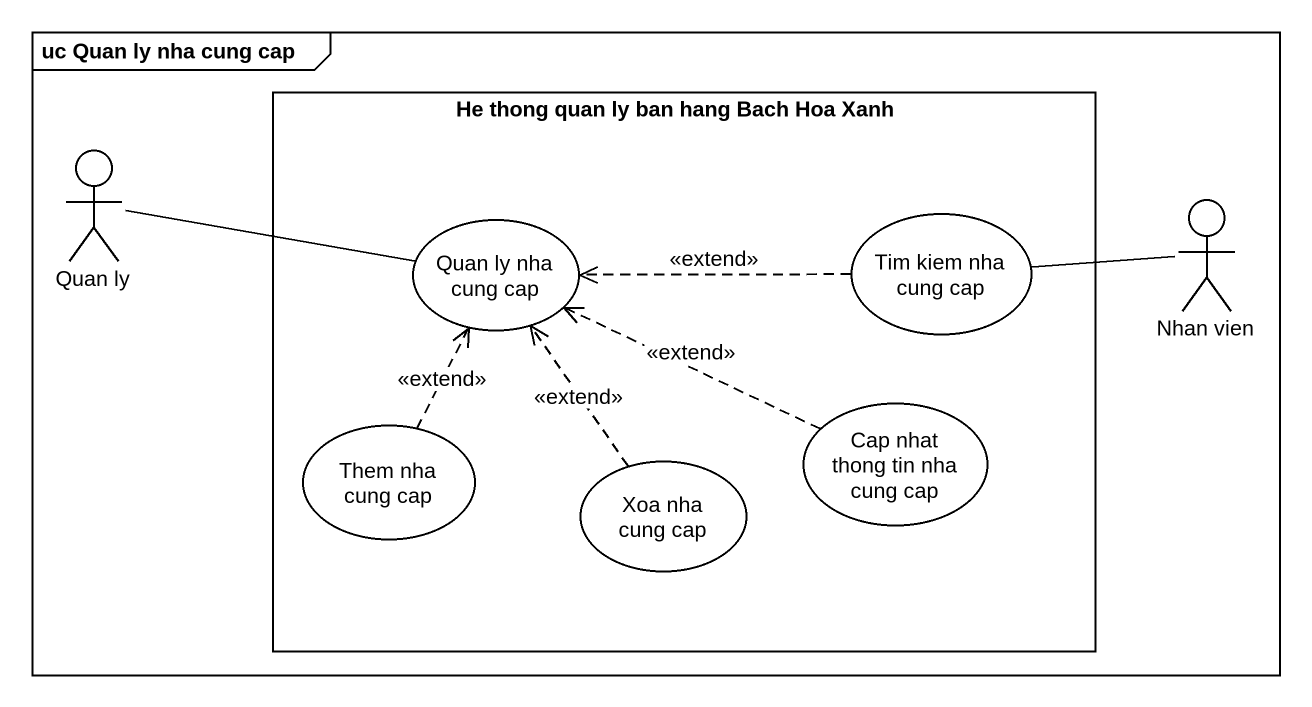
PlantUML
@startuml
mainframe uc Quan ly nha cung cap
actor "Quan ly" as Quan_ly
rectangle "He thong quan ly ban hang Bach Hoa Xanh" as He_thong_quan_ly_ban_hang {
  usecase "Quan ly nha cung cap" as Quan_ly_nha_cung_cap
  usecase "Tim kiem nha cung cap" as Tim_kiem_nha_cung_cap
  usecase "Them nha cung cap" as Them_nha_cung_cap
  usecase "Cap nhat thong tin nha cung cap" as Cap_nhat_thong_tin_nha_cung
  usecase "Xoa nha cung cap" as Xoa_nha_cung_cap
}
actor "Nhan vien" as Nhan_vien
Quan_ly -right- Quan_ly_nha_cung_cap
Tim_kiem_nha_cung_cap .left.> Quan_ly_nha_cung_cap : <<extend>>
Nhan_vien -left- Tim_kiem_nha_cung_cap
Them_nha_cung_cap .up.> Quan_ly_nha_cung_cap : <<extend>>
Cap_nhat_thong_tin_nha_cung .left.> Quan_ly_nha_cung_cap : <<extend>>
Xoa_nha_cung_cap .up.> Quan_ly_nha_cung_cap : <<extend>>
@enduml
